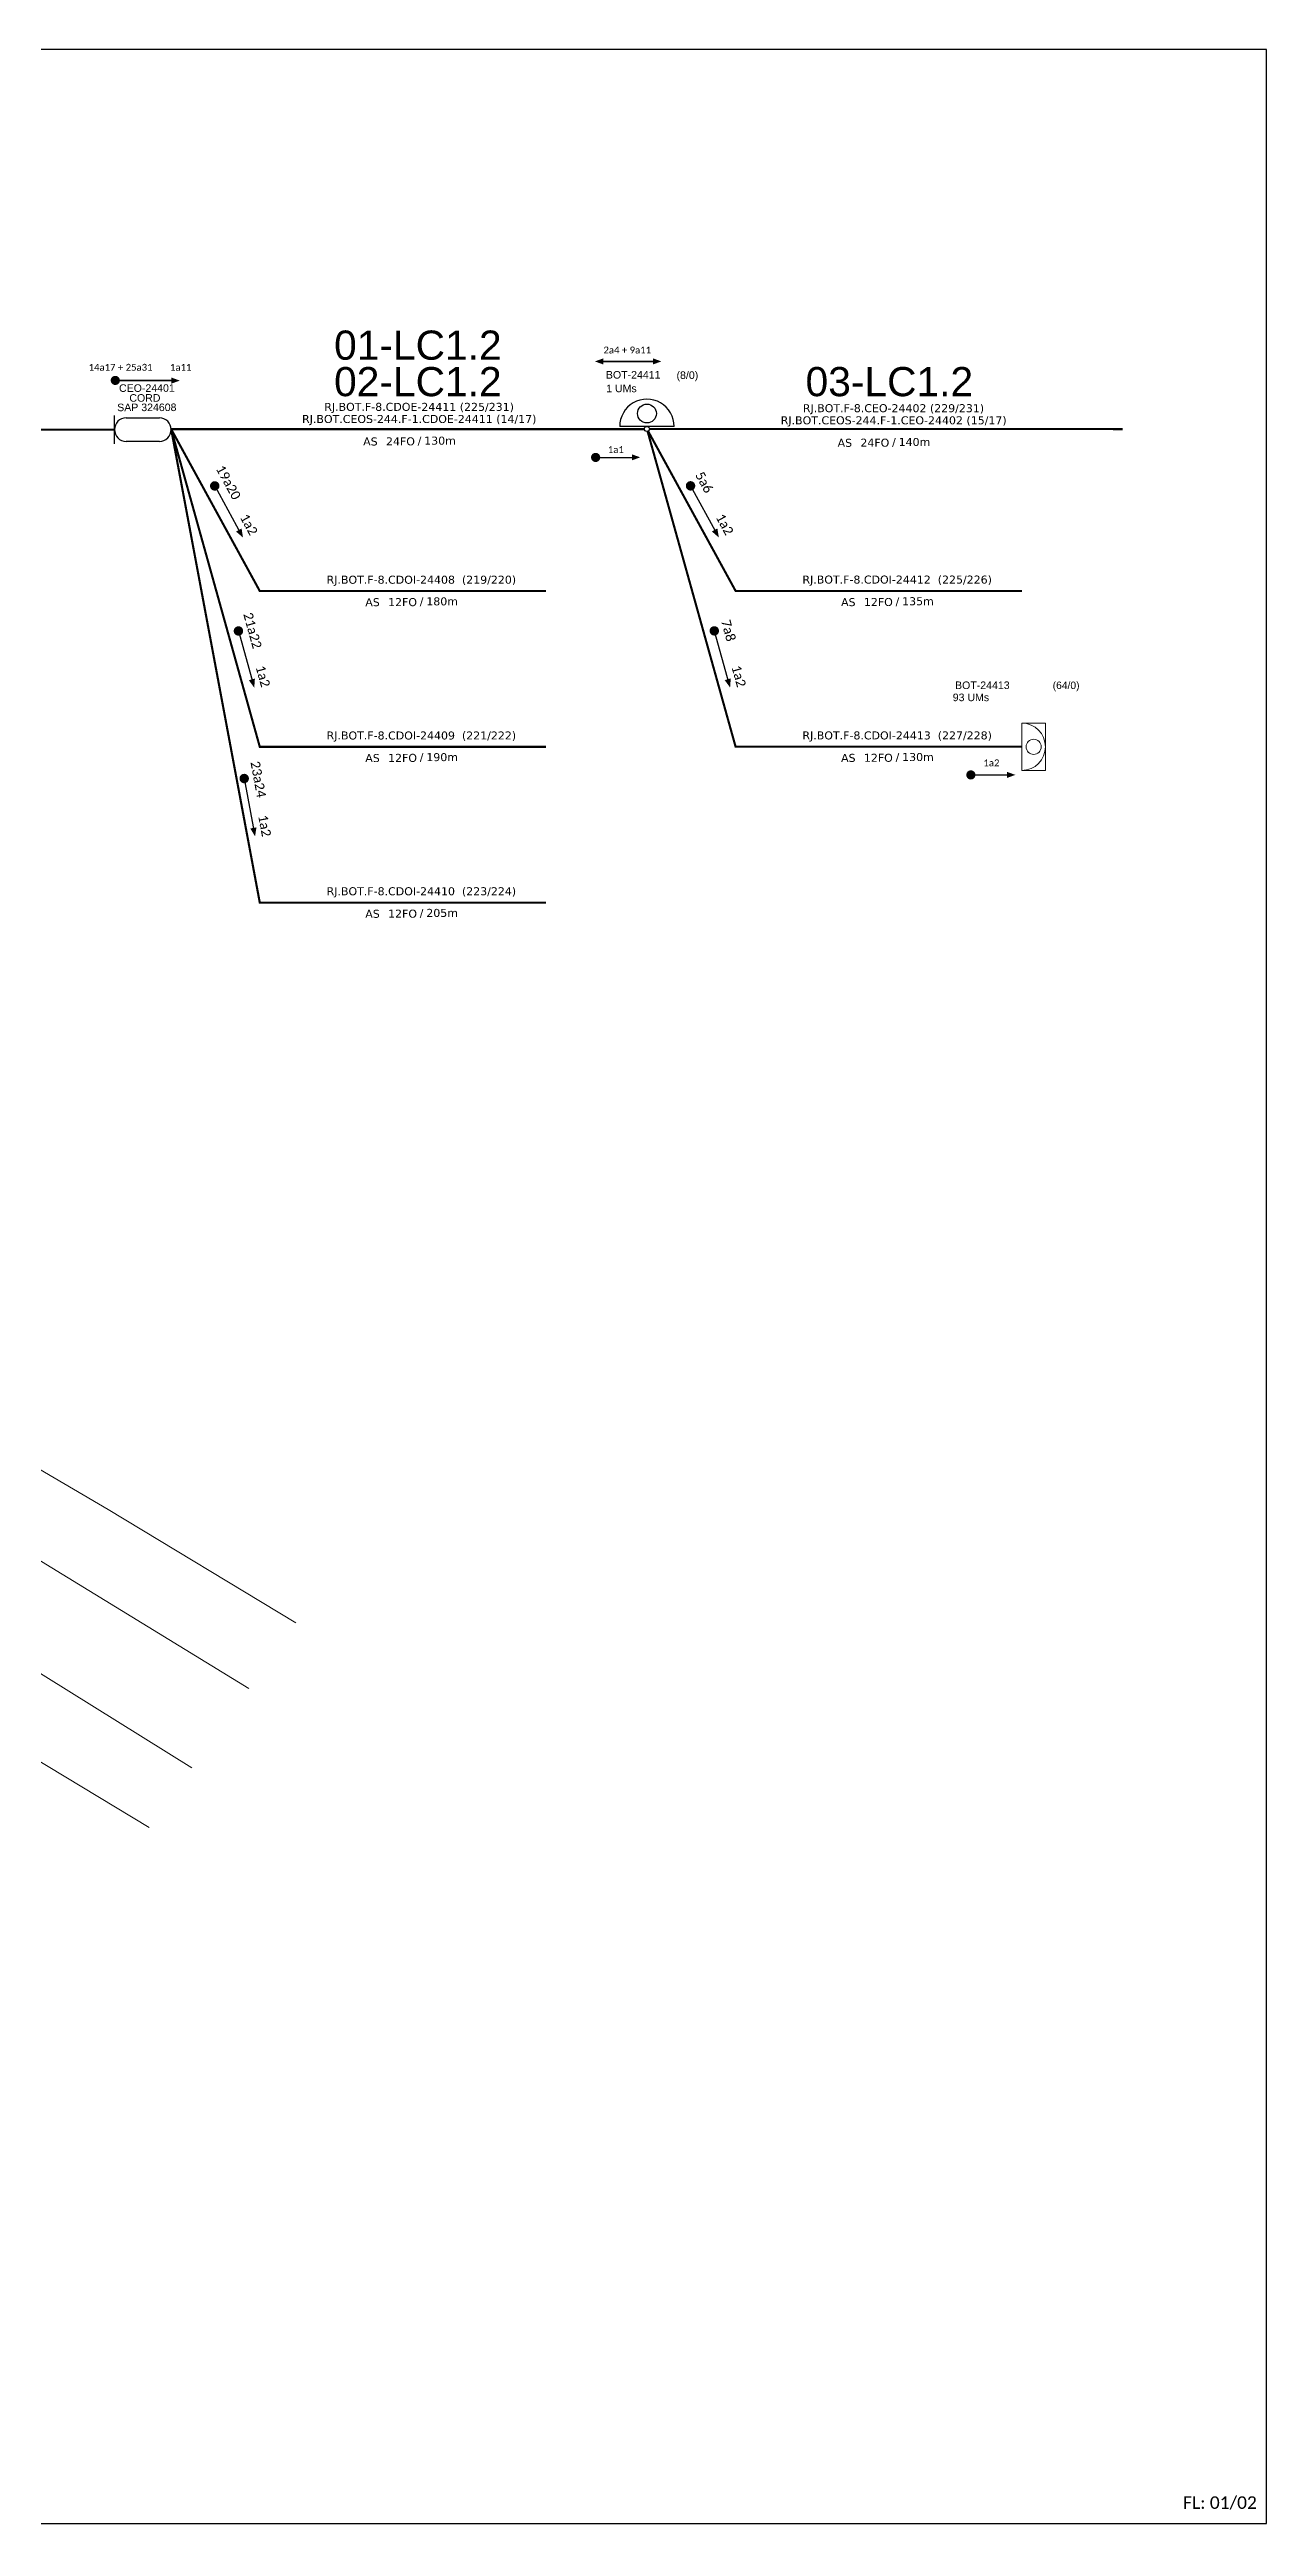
# Model space of a CAD drawing. Header units: inches. Extents: x 828 to 2588, y 223 to 817.
# Drawn here: x 1375 to 1667, y 223 to 817 of the extents above; entities that cross this region are included whole.
import ezdxf
from ezdxf.enums import TextEntityAlignment as Align

# ---------------------------------------------------------------- set-up
doc = ezdxf.new("R2010")
doc.units = ezdxf.units.IN
doc.header["$MEASUREMENT"] = 0
for name, color, linetype, lineweight in [("20.0-LEGENDA DOS CDO'S", 1, 'Continuous', 0), ('20.1-CDO_INTERIOR', 1, 'Continuous', 0), ('40.1-ETIQUETAS', 1, 'Continuous', 20), ('Quadra', 251, 'Continuous', 0), ('Segmento Logradouro Texto', 251, 'Continuous', 0)]:
    doc.layers.add(name, color=color, linetype=linetype, lineweight=lineweight)
for name, color, linetype in [('20.4-CEOS', 1, 'Continuous'), ('CAP a instalar', 1, 'FENCELINE1'), ('CD a instalar', 1, 'Continuous'), ('label_cabos', 7, 'Continuous'), ('SETA', 7, 'Continuous'), ('texto', 255, 'Continuous')]:
    doc.layers.add(name, color=color, linetype=linetype)
doc.styles.add('ARIAL', font='arial.ttf')
doc.styles.add('siredit', font='verdana.ttf')
doc.styles.add('WMF-Calibri0', font='calibri.ttf')
doc.linetypes.add('FENCELINE1', pattern='A,0.25,-0.1,[133,ltypeshp.shx,S=0.1,R=0,X=-0.1,Y=0],-0.1,1', length=1.45)

msp = doc.modelspace()

# ---------------------------------------------------------------- linework, layer by layer
msp.add_lwpolyline([(828.46, 222.82), (1667.03, 222.82), (1667.03, 816.82), (828.46, 816.82), (828.46, 222.82)])
at = {"color": 0}
for points, const_width in [([(1390.1, 737.37, 1), (1391.2, 737.37, 1)], 1.1), ([(1505.42, 718.88, 1), (1506.52, 718.88, 1)], 1.1), ([(1414.25, 712.53, 1), (1414.8, 711.54, 1)], 1.13), ([(1528.48, 712.55, 1), (1529.03, 711.56, 1)], 1.13), ([(1420.06, 677.76, 1), (1420.37, 676.67, 1)], 1.13), ([(1534.3, 677.78, 1), (1534.61, 676.7, 1)], 1.13), ([(1421.49, 642.34, 1), (1421.71, 641.23, 1)], 1.13), ([(1595.5, 642.65, 1), (1596.6, 642.65, 1)], 1.1)]:
    msp.add_lwpolyline(points, format="xyb", close=True, dxfattribs=dict(at, const_width=const_width))
at = {"layer": '20.1-CDO_INTERIOR', "color": 1, "lineweight": 18}
msp.add_lwpolyline([(1613.97, 643.74), (1613.97, 655.08), (1608.29, 655.08), (1608.29, 643.74)], close=True, dxfattribs=at)
msp.add_circle((1611.13, 649.41), 1.82, dxfattribs=at)
msp.add_arc((1608.29, 649.41), 5.67, 270, 90, dxfattribs=at)
at = {"layer": '20.4-CEOS', "color": 0}
for p, q in [((1390.44, 722.14), (1390.44, 728.98)), ((1393.28, 728.39), (1401.23, 728.39)), ((1401.23, 722.72), (1393.28, 722.72))]:
    msp.add_line(p, q, dxfattribs=at)
for centre, start, end in [((1393.28, 725.56), 90, 270), ((1401.23, 725.56), 270, 90)]:
    msp.add_arc(centre, 2.83, start, end, dxfattribs=at)
at = {"layer": 'CAP a instalar', "color": 0, "linetype": 'FENCELINE1', "ltscale": 5, "const_width": 0.513}
for points in [[(1276.81, 725.59), (1390.44, 725.56)], [(1404.06, 725.68), (1517.69, 725.65)], [(1518.9, 725.71), (1632.53, 725.68)]]:
    msp.add_lwpolyline(points, dxfattribs=at)
at = {"layer": 'CD a instalar', "color": 0, "linetype": 'FENCELINE1', "ltscale": 5, "const_width": 0.513}
for points in [[(1494.06, 686.8), (1425.34, 686.8), (1404.06, 725.68)], [(1494.06, 611.99), (1425.34, 611.99), (1404.06, 725.67)], [(1494.06, 649.39), (1425.34, 649.39), (1404.06, 725.67)], [(1608.29, 686.83), (1539.57, 686.83), (1518.58, 725.17)]]:
    msp.add_lwpolyline(points, dxfattribs=at)
at = {"layer": 'CD a instalar', "color": 1, "linetype": 'FENCELINE1', "ltscale": 5, "const_width": 0.513}
msp.add_lwpolyline([(1608.29, 649.42), (1539.57, 649.42), (1518.45, 725.12)], dxfattribs=at)
at = {"layer": 'label_cabos', "color": 5}
msp.add_line((1524.83, 726.31), (1511.75, 726.31), dxfattribs=at)
for centre, major_axis, start_param, end_param in [((1518.29, 726.31), (4.63, 4.63), 5.497787, 8.63938), ((1518.29, 729.42), (1.6, 1.6), 5.497787, 11.780972), ((1518.29, 725.71), (-0.428, 0.428), 3.926991, 10.210176)]:
    msp.add_ellipse(centre, major_axis=major_axis, ratio=1, start_param=start_param, end_param=end_param, dxfattribs=at)
at = {"layer": 'Quadra'}
for points in [[(1185.24, 585.66), (1388.97, 466.3), (1433.97, 439.04)], [(1185.24, 585.66), (1388.97, 466.3), (1433.97, 439.04)], [(1185.24, 585.66), (1388.97, 466.3), (1433.97, 439.04)], [(1398.81, 389.96), (1337.87, 426.65), (1311.35, 390.18)]]:
    msp.add_lwpolyline(points, dxfattribs=at)
at = {"layer": 'Segmento Logradouro Texto'}
for points in [[(1248.8, 516.93), (1269.39, 510.85), (1285.17, 505.34), (1299.97, 498.44), (1422.69, 423.29)], [(1281.87, 389.83), (1309.76, 424.19), (1312.09, 427.1), (1314.75, 429.75), (1317.71, 432.14), (1320.88, 434.23), (1324.3, 436.02), (1327.9, 437.44), (1331.64, 438.52), (1335.47, 439.23), (1339.37, 439.56), (1343.28, 439.53), (1347.16, 439.08), (1350.99, 438.29), (1354.69, 437.14), (1358.25, 435.61), (1361.61, 433.76), (1409.05, 404.25)]]:
    msp.add_lwpolyline(points, dxfattribs=at)
at = {"layer": 'SETA', "color": 0}
for points in [[(1390.44, 737.31), (1404.88, 737.31)], [(1404.88, 737.31), (1390.44, 737.31)], [(1507.05, 741.92), (1520.5, 741.92)], [(1520.5, 741.92), (1507.05, 741.92)], [(1505.97, 718.88), (1515.42, 718.88)], [(1414.52, 712.03), (1420.82, 700.5)], [(1528.76, 712.06), (1535.06, 700.52)], [(1420.22, 677.21), (1423.74, 664.55)], [(1534.45, 677.24), (1537.97, 664.57)], [(1421.6, 641.79), (1424.01, 628.87)], [(1596.05, 642.65), (1605.49, 642.65)]]:
    msp.add_lwpolyline(points, dxfattribs=at)
for points in [[(1507.81, 742.66), (1505.79, 741.93), (1507.81, 741.2)], [(1519.74, 742.66), (1521.75, 741.93), (1519.74, 741.2)], [(1404.12, 738.06), (1406.14, 737.33), (1404.12, 736.59)], [(1514.66, 719.63), (1516.68, 718.9), (1514.66, 718.17)], [(1420.97, 701.81), (1421.31, 699.63), (1419.65, 701.08)], [(1535.2, 701.83), (1535.54, 699.66), (1533.88, 701.1)], [(1424.17, 665.79), (1424.01, 663.59), (1422.72, 665.38)], [(1538.41, 665.82), (1538.25, 663.62), (1536.96, 665.41)], [(1604.73, 643.39), (1606.74, 642.66), (1604.73, 641.93)], [(1424.55, 630.07), (1424.2, 627.89), (1423.07, 629.79)]]:
    msp.add_solid(points, dxfattribs=at)

# ---------------------------------------------------------------- texts
at = {"color": 0, "char_height": 2.2605, "width": 166.8764, "attachment_point": 5}
for s, insert, rotation in [('{\\fCalibri|b0|i0|c0|p34;\\C256;19a20}', (1417.81, 712.88), 298.56586), ('{\\fCalibri|b0|i0|c0|p34;\\C256;5a6}', (1532.04, 712.91), 298.56586), ('{\\fCalibri|b0|i0|c0|p34;\\C256;1a2}', (1422.73, 702.76), 298.56586), ('{\\fCalibri|b0|i0|c0|p34;\\C256;1a2}', (1536.96, 702.79), 298.56586), ('{\\fCalibri|b0|i0|c0|p34;\\C256;21a22}', (1423.61, 677.3), 285.4552), ('{\\fCalibri|b0|i0|c0|p34;\\C256;7a8}', (1537.85, 677.32), 285.4552), ('{\\fCalibri|b0|i0|c0|p34;\\C256;1a2}', (1426.1, 666.33), 285.4552), ('{\\fCalibri|b0|i0|c0|p34;\\C256;1a2}', (1540.34, 666.35), 285.4552), ('{\\fCalibri|b0|i0|c0|p34;\\C256;23a24}', (1424.99, 641.58), 280.47452), ('{\\fCalibri|b0|i0|c0|p34;\\C256;1a2}', (1426.52, 630.43), 280.47452)]:
    msp.add_mtext(s, dxfattribs=dict(at, insert=insert, rotation=rotation))
at = {"color": 0, "insert": (1600.99, 645.53), "char_height": 1.6473, "width": 27.8482, "attachment_point": 5}
msp.add_mtext('{\\fCalibri|b0|i0|c0|p34;\\C7;1a2}', dxfattribs=at)
at = {"lineweight": 0, "insert": (1647, 229.35), "char_height": 3, "width": 277.1819, "attachment_point": 1, "style": 'WMF-Calibri0'}
msp.add_mtext('FL: 01/02', dxfattribs=at)
at = {"layer": "20.0-LEGENDA DOS CDO'S", "color": 5, "style": 'ARIAL'}
msp.add_text('BOT-24411', height=1.817, rotation=0.11799, dxfattribs=at).set_placement((1508.43, 737.8))
msp.add_text('       (8/0)', height=1.8175, rotation=0.11799, dxfattribs=at).set_placement((1525.53, 737.72), align=Align.CENTER)
at = {"layer": "20.0-LEGENDA DOS CDO'S", "color": 0, "style": 'ARIAL'}
for s, p in [('SAP 324608', (1391.11, 729.98)), ('CEO-24401', (1391.55, 734.61)), ('CORD', (1394.03, 732.25))]:
    msp.add_text(s, height=1.814, rotation=0.11799, dxfattribs=at).set_placement(p)
at = {"layer": "20.0-LEGENDA DOS CDO'S", "color": 1, "style": 'ARIAL'}
for s, p in [('     93 UMs           ', (1608.19, 660.36)), ('BOT-24413    ', (1608.18, 663.27))]:
    msp.add_text(s, height=1.8156, dxfattribs=at).set_placement(p, align=Align.RIGHT)
at = {"layer": "20.0-LEGENDA DOS CDO'S", "color": 1, "style": 'ARIAL', "width": 0.986168}
msp.add_text('        (64/0)', height=1.7905, dxfattribs=at).set_placement((1622.14, 663.27), align=Align.RIGHT)
at = {"layer": '20.1-CDO_INTERIOR', "color": 5, "style": 'ARIAL'}
msp.add_text('1 UMs', height=1.817, rotation=0.11799, dxfattribs=at).set_placement((1508.5, 734.53))
at = {"layer": '40.1-ETIQUETAS', "color": 0, "style": 'siredit'}
for s, p in [('RJ.BOT.F-8.CDOE-24411 (225/231)', (1463.58, 731.02)), ('RJ.BOT.F-8.CEO-24402 (229/231)', (1577.47, 730.7)), ('RJ.BOT.CEOS-244.F-1.CDOE-24411 (14/17)', (1463.62, 728.11)), ('RJ.BOT.CEOS-244.F-1.CEO-24402 (15/17)', (1577.52, 727.79)), ('RJ.BOT.F-8.CDOI-24408  (219/220)', (1464.13, 689.52)), ('RJ.BOT.F-8.CDOI-24412  (225/226)', (1578.36, 689.55)), ('RJ.BOT.F-8.CDOI-24409  (221/222)', (1464.13, 652.12)), ('RJ.BOT.F-8.CDOI-24410  (223/224)', (1464.13, 614.72))]:
    msp.add_text(s, height=1.9214, dxfattribs=at).set_placement(p, align=Align.MIDDLE_CENTER)
for s, height, p in [('AS', 1.921, (1453.63, 722.71)), ('24FO', 1.921, (1462.58, 722.74)), ('/', 1.92, (1464.13, 722.91)), ('AS', 1.921, (1567.53, 722.39)), ('24FO', 1.921, (1576.47, 722.42)), ('/', 1.92, (1578.03, 722.59)), ('AS', 1.921, (1454.14, 684.12)), ('12FO', 1.921, (1463.08, 684.14)), ('/', 1.92, (1464.63, 684.32)), ('AS', 1.921, (1568.37, 684.14)), ('12FO', 1.921, (1577.31, 684.17)), ('/', 1.92, (1578.87, 684.35)), ('AS', 1.921, (1454.14, 646.71)), ('12FO', 1.921, (1463.08, 646.74)), ('/', 1.92, (1464.63, 646.92)), ('AS', 1.921, (1454.14, 609.31)), ('12FO', 1.921, (1463.08, 609.34)), ('/', 1.92, (1464.63, 609.52))]:
    msp.add_text(s, height=height, dxfattribs=at).set_placement(p, align=Align.MIDDLE_RIGHT)
for s, p in [('130m', (1464.81, 722.91)), ('140m', (1578.71, 722.59)), ('180m', (1465.32, 684.32)), ('135m', (1579.55, 684.35)), ('190m', (1465.32, 646.92)), ('205m', (1465.32, 609.52))]:
    msp.add_text(s, height=1.921, dxfattribs=at).set_placement(p, align=Align.MIDDLE_LEFT)
at = {"layer": '40.1-ETIQUETAS', "color": 1, "style": 'siredit'}
msp.add_text('RJ.BOT.F-8.CDOI-24413  (227/228)', height=1.9214, dxfattribs=at).set_placement((1578.36, 652.14), align=Align.MIDDLE_CENTER)
for s, height, p in [('AS', 1.921, (1568.37, 646.74)), ('12FO', 1.921, (1577.31, 646.77)), ('/', 1.92, (1578.87, 646.95))]:
    msp.add_text(s, height=height, dxfattribs=at).set_placement(p, align=Align.MIDDLE_RIGHT)
msp.add_text('130m', height=1.921, dxfattribs=at).set_placement((1579.55, 646.95), align=Align.MIDDLE_LEFT)
at = {"layer": 'texto', "color": 0, "attachment_point": 5}
for s, insert, char_height, width in [('{\\fArial|b0|i0|c0|p34;01-LC1.2}', (1463.29, 745.79), 7, 41.71), ('{\\fCalibri|b0|i0|c0|p34;\\C7;2a4 + 9a11}', (1513.56, 744.66), 1.65, 27.8947), ('{\\fCalibri|b0|i0|c0|p34;\\C7;14a17 + 25a31}', (1391.92, 740.51), 1.65, 27.8947), ('{\\fCalibri|b0|i0|c0|p34;\\C7;1a11}', (1406.35, 740.51), 1.65, 27.8947), ('{\\fArial|b0|i0|c0|p34;02-LC1.2}', (1463.29, 737.03), 7, 41.71), ('{\\fArial|b0|i0|c0|p34;03-LC1.2}', (1576.48, 737.03), 7, 41.71), ('{\\fCalibri|b0|i0|c0|p34;\\C7;1a1}', (1510.82, 720.75), 1.65, 27.8947)]:
    msp.add_mtext(s, dxfattribs=dict(at, insert=insert, char_height=char_height, width=width))

doc.saveas('drawing.dxf')
